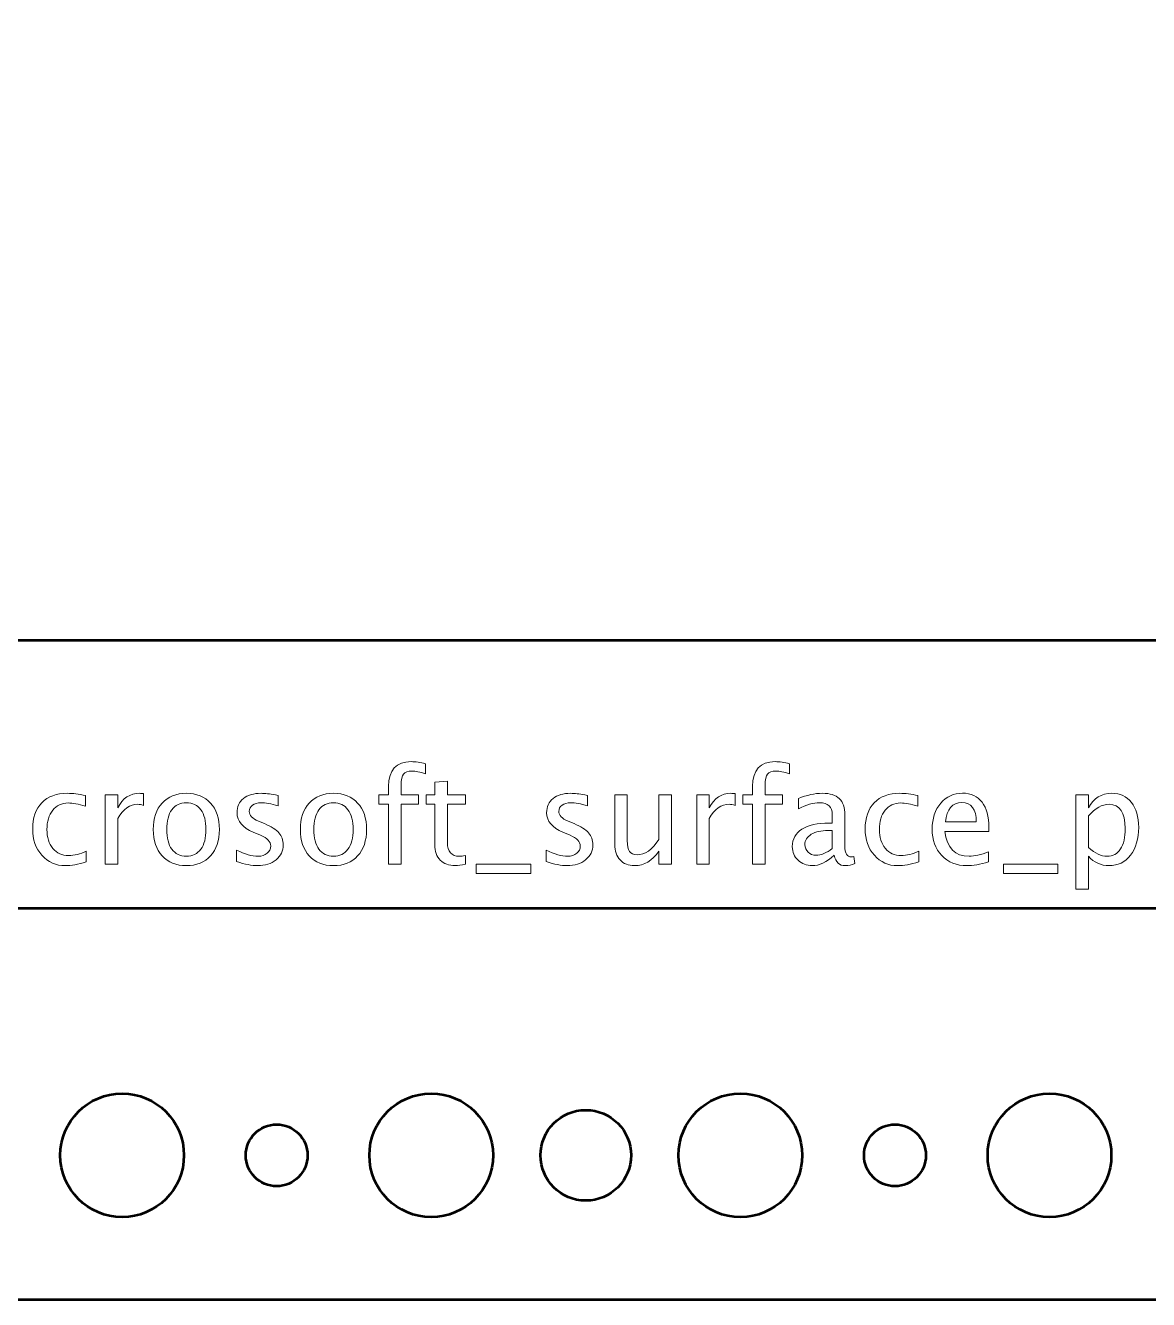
# Model space of a CAD drawing. Header units: centimetres. Extents: x -69 to 69, y -115 to 104.
# Drawn here: x 1.78 to 7.23, y -86.95 to -80.77 of the extents above; entities that cross this region are included whole.
import ezdxf

# ---------------------------------------------------------------- set-up
doc = ezdxf.new("R2010")
doc.units = ezdxf.units.CM
doc.header["$MEASUREMENT"] = 0
doc.layers.add('Layer 1', color=7, linetype='Continuous')

msp = doc.modelspace()

# ---------------------------------------------------------------- linework, layer by layer
at = {"layer": 'Layer 1', "color": 30, "lineweight": 53}
msp.add_lwpolyline([(-14.6, -85.05), (14.6, -85.05), (14.6, -64.95), (-14.6, -64.95), (-14.6, -85.05)], close=True, dxfattribs=at)
at = {"layer": 'Layer 1', "lineweight": 53}
for centre, major_axis in [((2.25001, -86.25001), (0, 0.30001)), ((3.75001, -86.25001), (0, 0.30001)), ((5.25001, -86.25001), (0, 0.30001)), ((6.75001, -86.25001), (0, 0.30001)), ((4.5, -86.25), (0, 0.22)), ((3, -86.25), (0, 0.15)), ((6, -86.25), (0, 0.15))]:
    msp.add_ellipse(centre, major_axis=major_axis, ratio=1, dxfattribs=at)
for points, knots in [([(-16.45, -86.45), (-16.45, -86.45), (-16.45, -63.55), (-16.45, -63.55), (-16.45, -63.55), (-16.45, -63.27386), (-16.22614, -63.05), (-15.95, -63.05), (-15.95, -63.05), (-15.95, -63.05), (15.95, -63.05), (15.95, -63.05), (15.95, -63.05), (16.22614, -63.05), (16.45, -63.27386), (16.45, -63.55), (16.45, -63.55), (16.45, -63.55), (16.45, -76.55), (16.45, -76.55), (16.45, -76.55), (16.45, -76.55), (15.05, -76.55), (15.05, -76.55), (15.05, -76.55), (14.77386, -76.55), (14.55, -76.77386), (14.55, -77.05), (14.55, -77.05), (14.55, -77.05), (14.55, -80.45), (14.55, -80.45), (14.55, -80.45), (14.55, -80.72614), (14.77386, -80.95), (15.05, -80.95), (15.05, -80.95), (15.05, -80.95), (16.45, -80.95), (16.45, -80.95), (16.45, -80.95), (16.45, -80.95), (16.45, -86.45), (16.45, -86.45), (16.45, -86.45), (16.45, -86.72614), (16.22614, -86.95), (15.95, -86.95), (15.95, -86.95), (15.95, -86.95), (-15.95, -86.95), (-15.95, -86.95), (-15.95, -86.95), (-16.22614, -86.95), (-16.45, -86.72614), (-16.45, -86.45)], [0, 0, 0, 0, 0.0666667, 0.0666667, 0.0666667, 0.0666667, 0.1333333, 0.1333333, 0.1333333, 0.1333333, 0.2, 0.2, 0.2, 0.2, 0.2666667, 0.2666667, 0.2666667, 0.2666667, 0.3333333, 0.3333333, 0.3333333, 0.3333333, 0.4, 0.4, 0.4, 0.4, 0.4666667, 0.4666667, 0.4666667, 0.4666667, 0.5333333, 0.5333333, 0.5333333, 0.5333333, 0.6, 0.6, 0.6, 0.6, 0.6666667, 0.6666667, 0.6666667, 0.6666667, 0.7333333, 0.7333333, 0.7333333, 0.7333333, 0.8, 0.8, 0.8, 0.8, 0.8666667, 0.8666667, 0.8666667, 0.8666667, 1, 1, 1, 1]), ([(-4.45, -66.25), (-4.45, -66.25), (-4.45, -65.05), (-4.45, -65.05), (-4.45, -65.05), (-4.45, -64.77386), (-4.22614, -64.55), (-3.95, -64.55), (-3.95, -64.55), (-3.95, -64.55), (2.45, -64.55), (2.45, -64.55), (2.45, -64.55), (2.72614, -64.55), (2.95, -64.77386), (2.95, -65.05), (2.95, -65.05), (2.95, -65.05), (2.95, -66.25), (2.95, -66.25), (2.95, -66.25), (2.95, -66.25), (13, -66.25), (13, -66.25), (13, -66.25), (13, -66.25), (13, -83.75), (13, -83.75), (13, -83.75), (13, -83.75), (-13, -83.75), (-13, -83.75), (-13, -83.75), (-13, -83.75), (-13, -66.25), (-13, -66.25), (-13, -66.25), (-13, -66.25), (-4.45, -66.25), (-4.45, -66.25)], [0, 0, 0, 0, 0.0909091, 0.0909091, 0.0909091, 0.0909091, 0.1818182, 0.1818182, 0.1818182, 0.1818182, 0.2727273, 0.2727273, 0.2727273, 0.2727273, 0.3636364, 0.3636364, 0.3636364, 0.3636364, 0.4545455, 0.4545455, 0.4545455, 0.4545455, 0.5454545, 0.5454545, 0.5454545, 0.5454545, 0.6363636, 0.6363636, 0.6363636, 0.6363636, 0.7272727, 0.7272727, 0.7272727, 0.7272727, 0.8181818, 0.8181818, 0.8181818, 0.8181818, 1, 1, 1, 1])]:
    msp.add_open_spline(points, degree=3, knots=knots, dxfattribs=at)
at = {"layer": 'Layer 1', "color": 5, "lineweight": 9}
for points, knots in [([(3.5432, -84.83622), (3.5432, -84.83622), (3.5432, -84.54539), (3.5432, -84.54539), (3.5432, -84.54539), (3.5432, -84.54539), (3.49547, -84.54539), (3.49547, -84.54539), (3.49547, -84.54539), (3.49547, -84.54539), (3.49547, -84.49967), (3.49547, -84.49967), (3.49547, -84.49967), (3.49547, -84.49967), (3.5432, -84.49967), (3.5432, -84.49967), (3.5432, -84.49967), (3.5432, -84.49967), (3.5432, -84.45935), (3.5432, -84.45935), (3.5432, -84.45935), (3.5432, -84.37913), (3.57982, -84.33901), (3.65306, -84.33901), (3.65306, -84.33901), (3.67359, -84.33901), (3.69687, -84.3424), (3.72291, -84.34917), (3.72291, -84.34917), (3.72291, -84.34917), (3.72291, -84.39807), (3.72291, -84.39807), (3.72291, -84.39807), (3.69528, -84.38918), (3.67316, -84.38473), (3.65655, -84.38473), (3.65655, -84.38473), (3.63633, -84.38473), (3.62258, -84.3895), (3.61527, -84.39913), (3.61527, -84.39913), (3.60786, -84.40876), (3.60416, -84.42664), (3.60416, -84.45279), (3.60416, -84.45279), (3.60416, -84.45279), (3.60416, -84.49967), (3.60416, -84.49967), (3.60416, -84.49967), (3.60416, -84.49967), (3.68872, -84.49967), (3.68872, -84.49967), (3.68872, -84.49967), (3.68872, -84.49967), (3.68872, -84.54539), (3.68872, -84.54539), (3.68872, -84.54539), (3.68872, -84.54539), (3.60416, -84.54539), (3.60416, -84.54539), (3.60416, -84.54539), (3.60416, -84.54539), (3.60416, -84.83622), (3.60416, -84.83622), (3.60416, -84.83622), (3.60416, -84.83622), (3.5432, -84.83622), (3.5432, -84.83622)], [0, 0, 0, 0, 0.0555556, 0.0555556, 0.0555556, 0.0555556, 0.1111111, 0.1111111, 0.1111111, 0.1111111, 0.1666667, 0.1666667, 0.1666667, 0.1666667, 0.2222222, 0.2222222, 0.2222222, 0.2222222, 0.2777778, 0.2777778, 0.2777778, 0.2777778, 0.3333333, 0.3333333, 0.3333333, 0.3333333, 0.3888889, 0.3888889, 0.3888889, 0.3888889, 0.4444444, 0.4444444, 0.4444444, 0.4444444, 0.5, 0.5, 0.5, 0.5, 0.5555556, 0.5555556, 0.5555556, 0.5555556, 0.6111111, 0.6111111, 0.6111111, 0.6111111, 0.6666667, 0.6666667, 0.6666667, 0.6666667, 0.7222222, 0.7222222, 0.7222222, 0.7222222, 0.7777778, 0.7777778, 0.7777778, 0.7777778, 0.8333333, 0.8333333, 0.8333333, 0.8333333, 0.8888889, 0.8888889, 0.8888889, 0.8888889, 1, 1, 1, 1]), ([(5.30934, -84.83622), (5.30934, -84.83622), (5.30934, -84.54539), (5.30934, -84.54539), (5.30934, -84.54539), (5.30934, -84.54539), (5.26161, -84.54539), (5.26161, -84.54539), (5.26161, -84.54539), (5.26161, -84.54539), (5.26161, -84.49967), (5.26161, -84.49967), (5.26161, -84.49967), (5.26161, -84.49967), (5.30934, -84.49967), (5.30934, -84.49967), (5.30934, -84.49967), (5.30934, -84.49967), (5.30934, -84.45935), (5.30934, -84.45935), (5.30934, -84.45935), (5.30934, -84.37913), (5.34596, -84.33901), (5.4192, -84.33901), (5.4192, -84.33901), (5.43973, -84.33901), (5.46301, -84.3424), (5.48905, -84.34917), (5.48905, -84.34917), (5.48905, -84.34917), (5.48905, -84.39807), (5.48905, -84.39807), (5.48905, -84.39807), (5.46142, -84.38918), (5.4393, -84.38473), (5.42269, -84.38473), (5.42269, -84.38473), (5.40247, -84.38473), (5.38872, -84.3895), (5.38141, -84.39913), (5.38141, -84.39913), (5.374, -84.40876), (5.3703, -84.42664), (5.3703, -84.45279), (5.3703, -84.45279), (5.3703, -84.45279), (5.3703, -84.49967), (5.3703, -84.49967), (5.3703, -84.49967), (5.3703, -84.49967), (5.45486, -84.49967), (5.45486, -84.49967), (5.45486, -84.49967), (5.45486, -84.49967), (5.45486, -84.54539), (5.45486, -84.54539), (5.45486, -84.54539), (5.45486, -84.54539), (5.3703, -84.54539), (5.3703, -84.54539), (5.3703, -84.54539), (5.3703, -84.54539), (5.3703, -84.83622), (5.3703, -84.83622), (5.3703, -84.83622), (5.3703, -84.83622), (5.30934, -84.83622), (5.30934, -84.83622)], [0, 0, 0, 0, 0.0555556, 0.0555556, 0.0555556, 0.0555556, 0.1111111, 0.1111111, 0.1111111, 0.1111111, 0.1666667, 0.1666667, 0.1666667, 0.1666667, 0.2222222, 0.2222222, 0.2222222, 0.2222222, 0.2777778, 0.2777778, 0.2777778, 0.2777778, 0.3333333, 0.3333333, 0.3333333, 0.3333333, 0.3888889, 0.3888889, 0.3888889, 0.3888889, 0.4444444, 0.4444444, 0.4444444, 0.4444444, 0.5, 0.5, 0.5, 0.5, 0.5555556, 0.5555556, 0.5555556, 0.5555556, 0.6111111, 0.6111111, 0.6111111, 0.6111111, 0.6666667, 0.6666667, 0.6666667, 0.6666667, 0.7222222, 0.7222222, 0.7222222, 0.7222222, 0.7777778, 0.7777778, 0.7777778, 0.7777778, 0.8333333, 0.8333333, 0.8333333, 0.8333333, 0.8888889, 0.8888889, 0.8888889, 0.8888889, 1, 1, 1, 1]), ([(3.91574, -84.83611), (3.8969, -84.8413), (3.88049, -84.84384), (3.86663, -84.84384), (3.86663, -84.84384), (3.83551, -84.84384), (3.81128, -84.83495), (3.79392, -84.81717), (3.79392, -84.81717), (3.77646, -84.79939), (3.76778, -84.77473), (3.76778, -84.74309), (3.76778, -84.74309), (3.76778, -84.74309), (3.76778, -84.54539), (3.76778, -84.54539), (3.76778, -84.54539), (3.76778, -84.54539), (3.72566, -84.54539), (3.72566, -84.54539), (3.72566, -84.54539), (3.72566, -84.54539), (3.72566, -84.49967), (3.72566, -84.49967), (3.72566, -84.49967), (3.72566, -84.49967), (3.76778, -84.49967), (3.76778, -84.49967), (3.76778, -84.49967), (3.76778, -84.49967), (3.76778, -84.43882), (3.76778, -84.43882), (3.76778, -84.43882), (3.76778, -84.43882), (3.82874, -84.43299), (3.82874, -84.43299), (3.82874, -84.43299), (3.82874, -84.43299), (3.82874, -84.49967), (3.82874, -84.49967), (3.82874, -84.49967), (3.82874, -84.49967), (3.91701, -84.49967), (3.91701, -84.49967), (3.91701, -84.49967), (3.91701, -84.49967), (3.91701, -84.54539), (3.91701, -84.54539), (3.91701, -84.54539), (3.91701, -84.54539), (3.82874, -84.54539), (3.82874, -84.54539), (3.82874, -84.54539), (3.82874, -84.54539), (3.82874, -84.73208), (3.82874, -84.73208), (3.82874, -84.73208), (3.82874, -84.77611), (3.8479, -84.79812), (3.8861, -84.79812), (3.8861, -84.79812), (3.89425, -84.79812), (3.90409, -84.79674), (3.91574, -84.7941), (3.91574, -84.7941), (3.91574, -84.7941), (3.91574, -84.83611), (3.91574, -84.83611)], [0, 0, 0, 0, 0.0555556, 0.0555556, 0.0555556, 0.0555556, 0.1111111, 0.1111111, 0.1111111, 0.1111111, 0.1666667, 0.1666667, 0.1666667, 0.1666667, 0.2222222, 0.2222222, 0.2222222, 0.2222222, 0.2777778, 0.2777778, 0.2777778, 0.2777778, 0.3333333, 0.3333333, 0.3333333, 0.3333333, 0.3888889, 0.3888889, 0.3888889, 0.3888889, 0.4444444, 0.4444444, 0.4444444, 0.4444444, 0.5, 0.5, 0.5, 0.5, 0.5555556, 0.5555556, 0.5555556, 0.5555556, 0.6111111, 0.6111111, 0.6111111, 0.6111111, 0.6666667, 0.6666667, 0.6666667, 0.6666667, 0.7222222, 0.7222222, 0.7222222, 0.7222222, 0.7777778, 0.7777778, 0.7777778, 0.7777778, 0.8333333, 0.8333333, 0.8333333, 0.8333333, 0.8888889, 0.8888889, 0.8888889, 0.8888889, 1, 1, 1, 1]), ([(2.07646, -84.82606), (2.03698, -84.83791), (2.00291, -84.84384), (1.97423, -84.84384), (1.97423, -84.84384), (1.92872, -84.84384), (1.89104, -84.82701), (1.86109, -84.79346), (1.86109, -84.79346), (1.83114, -84.75981), (1.81611, -84.71737), (1.81611, -84.66625), (1.81611, -84.66625), (1.81611, -84.61164), (1.83093, -84.56899), (1.86056, -84.53851), (1.86056, -84.53851), (1.89019, -84.50792), (1.93157, -84.49268), (1.9847, -84.49268), (1.9847, -84.49268), (2.01084, -84.49268), (2.04027, -84.49628), (2.07265, -84.50348), (2.07265, -84.50348), (2.07265, -84.50348), (2.07265, -84.55491), (2.07265, -84.55491), (2.07265, -84.55491), (2.03825, -84.54475), (2.01021, -84.53967), (1.98862, -84.53967), (1.98862, -84.53967), (1.95729, -84.53967), (1.93221, -84.55142), (1.91348, -84.57481), (1.91348, -84.57481), (1.89474, -84.5982), (1.88533, -84.62942), (1.88533, -84.66837), (1.88533, -84.66837), (1.88533, -84.70615), (1.89506, -84.73663), (1.91443, -84.76002), (1.91443, -84.76002), (1.9338, -84.7833), (1.95909, -84.79494), (1.99052, -84.79494), (1.99052, -84.79494), (2.01836, -84.79494), (2.04693, -84.78775), (2.07646, -84.77335), (2.07646, -84.77335), (2.07646, -84.77335), (2.07646, -84.82606), (2.07646, -84.82606)], [0, 0, 0, 0, 0.0666667, 0.0666667, 0.0666667, 0.0666667, 0.1333333, 0.1333333, 0.1333333, 0.1333333, 0.2, 0.2, 0.2, 0.2, 0.2666667, 0.2666667, 0.2666667, 0.2666667, 0.3333333, 0.3333333, 0.3333333, 0.3333333, 0.4, 0.4, 0.4, 0.4, 0.4666667, 0.4666667, 0.4666667, 0.4666667, 0.5333333, 0.5333333, 0.5333333, 0.5333333, 0.6, 0.6, 0.6, 0.6, 0.6666667, 0.6666667, 0.6666667, 0.6666667, 0.7333333, 0.7333333, 0.7333333, 0.7333333, 0.8, 0.8, 0.8, 0.8, 0.8666667, 0.8666667, 0.8666667, 0.8666667, 1, 1, 1, 1]), ([(2.16801, -84.83622), (2.16801, -84.83622), (2.16801, -84.49967), (2.16801, -84.49967), (2.16801, -84.49967), (2.16801, -84.49967), (2.22897, -84.49967), (2.22897, -84.49967), (2.22897, -84.49967), (2.22897, -84.49967), (2.22897, -84.56328), (2.22897, -84.56328), (2.22897, -84.56328), (2.25321, -84.51618), (2.28834, -84.49268), (2.33449, -84.49268), (2.33449, -84.49268), (2.34073, -84.49268), (2.34729, -84.49321), (2.35407, -84.49427), (2.35407, -84.49427), (2.35407, -84.49427), (2.35407, -84.55132), (2.35407, -84.55132), (2.35407, -84.55132), (2.34348, -84.54782), (2.33417, -84.54602), (2.32613, -84.54602), (2.32613, -84.54602), (2.28739, -84.54602), (2.25501, -84.56888), (2.22897, -84.61471), (2.22897, -84.61471), (2.22897, -84.61471), (2.22897, -84.83622), (2.22897, -84.83622), (2.22897, -84.83622), (2.22897, -84.83622), (2.16801, -84.83622), (2.16801, -84.83622)], [0, 0, 0, 0, 0.0909091, 0.0909091, 0.0909091, 0.0909091, 0.1818182, 0.1818182, 0.1818182, 0.1818182, 0.2727273, 0.2727273, 0.2727273, 0.2727273, 0.3636364, 0.3636364, 0.3636364, 0.3636364, 0.4545455, 0.4545455, 0.4545455, 0.4545455, 0.5454545, 0.5454545, 0.5454545, 0.5454545, 0.6363636, 0.6363636, 0.6363636, 0.6363636, 0.7272727, 0.7272727, 0.7272727, 0.7272727, 0.8181818, 0.8181818, 0.8181818, 0.8181818, 1, 1, 1, 1]), ([(2.56182, -84.84384), (2.51239, -84.84384), (2.47323, -84.82807), (2.44445, -84.79653), (2.44445, -84.79653), (2.41555, -84.76499), (2.40116, -84.72213), (2.40116, -84.66805), (2.40116, -84.66805), (2.40116, -84.61408), (2.41555, -84.57132), (2.44445, -84.53989), (2.44445, -84.53989), (2.47323, -84.50845), (2.51239, -84.49268), (2.56182, -84.49268), (2.56182, -84.49268), (2.61124, -84.49268), (2.6504, -84.50845), (2.67918, -84.53989), (2.67918, -84.53989), (2.70808, -84.57132), (2.72247, -84.61408), (2.72247, -84.66805), (2.72247, -84.66805), (2.72247, -84.72213), (2.70808, -84.76499), (2.67918, -84.79653), (2.67918, -84.79653), (2.6504, -84.82807), (2.61124, -84.84384), (2.56182, -84.84384)], [0, 0, 0, 0, 0.1111111, 0.1111111, 0.1111111, 0.1111111, 0.2222222, 0.2222222, 0.2222222, 0.2222222, 0.3333333, 0.3333333, 0.3333333, 0.3333333, 0.4444444, 0.4444444, 0.4444444, 0.4444444, 0.5555556, 0.5555556, 0.5555556, 0.5555556, 0.6666667, 0.6666667, 0.6666667, 0.6666667, 0.7777778, 0.7777778, 0.7777778, 0.7777778, 1, 1, 1, 1]), ([(2.56171, -84.79812), (2.59187, -84.79812), (2.61537, -84.7868), (2.63209, -84.76404), (2.63209, -84.76404), (2.6487, -84.74139), (2.65707, -84.70933), (2.65707, -84.66805), (2.65707, -84.66805), (2.65707, -84.62688), (2.6487, -84.59492), (2.63209, -84.57227), (2.63209, -84.57227), (2.61537, -84.54973), (2.59187, -84.5384), (2.56171, -84.5384), (2.56171, -84.5384), (2.53144, -84.5384), (2.50795, -84.54973), (2.49144, -84.57227), (2.49144, -84.57227), (2.47482, -84.59492), (2.46657, -84.62688), (2.46657, -84.66805), (2.46657, -84.66805), (2.46657, -84.70933), (2.47482, -84.74139), (2.49144, -84.76404), (2.49144, -84.76404), (2.50795, -84.7868), (2.53144, -84.79812), (2.56171, -84.79812)], [0, 0, 0, 0, 0.1111111, 0.1111111, 0.1111111, 0.1111111, 0.2222222, 0.2222222, 0.2222222, 0.2222222, 0.3333333, 0.3333333, 0.3333333, 0.3333333, 0.4444444, 0.4444444, 0.4444444, 0.4444444, 0.5555556, 0.5555556, 0.5555556, 0.5555556, 0.6666667, 0.6666667, 0.6666667, 0.6666667, 0.7777778, 0.7777778, 0.7777778, 0.7777778, 1, 1, 1, 1]), ([(2.80587, -84.82415), (2.80587, -84.82415), (2.80587, -84.76827), (2.80587, -84.76827), (2.80587, -84.76827), (2.84576, -84.78817), (2.88037, -84.79812), (2.9099, -84.79812), (2.9099, -84.79812), (2.92747, -84.79812), (2.94207, -84.79336), (2.95361, -84.78383), (2.95361, -84.78383), (2.96514, -84.77441), (2.97097, -84.76256), (2.97097, -84.74827), (2.97097, -84.74827), (2.97097, -84.72742), (2.95477, -84.71017), (2.92239, -84.69652), (2.92239, -84.69652), (2.92239, -84.69652), (2.88672, -84.68139), (2.88672, -84.68139), (2.88672, -84.68139), (2.83412, -84.65958), (2.80777, -84.62805), (2.80777, -84.58709), (2.80777, -84.58709), (2.80777, -84.55777), (2.81814, -84.5347), (2.83889, -84.51787), (2.83889, -84.51787), (2.85963, -84.50105), (2.8881, -84.49268), (2.92419, -84.49268), (2.92419, -84.49268), (2.94292, -84.49268), (2.9662, -84.49522), (2.99383, -84.50041), (2.99383, -84.50041), (2.99383, -84.50041), (3.00653, -84.50284), (3.00653, -84.50284), (3.00653, -84.50284), (3.00653, -84.50284), (3.00653, -84.55364), (3.00653, -84.55364), (3.00653, -84.55364), (2.97255, -84.54348), (2.94546, -84.5384), (2.92525, -84.5384), (2.92525, -84.5384), (2.90747, -84.5384), (2.89339, -84.54232), (2.8827, -84.55005), (2.8827, -84.55005), (2.87212, -84.55777), (2.86683, -84.56814), (2.86683, -84.58116), (2.86683, -84.58116), (2.86683, -84.59947), (2.88164, -84.61503), (2.91138, -84.62762), (2.91138, -84.62762), (2.91138, -84.62762), (2.9407, -84.64), (2.9407, -84.64), (2.9407, -84.64), (2.97393, -84.65397), (2.99742, -84.66879), (3.01118, -84.68435), (3.01118, -84.68435), (3.02505, -84.69991), (3.03193, -84.71938), (3.03193, -84.74266), (3.03193, -84.74266), (3.03193, -84.77219), (3.02028, -84.79643), (2.99689, -84.81537), (2.99689, -84.81537), (2.97361, -84.83431), (2.94377, -84.84384), (2.90747, -84.84384), (2.90747, -84.84384), (2.87953, -84.84384), (2.84576, -84.83728), (2.80587, -84.82415)], [0, 0, 0, 0, 0.0434783, 0.0434783, 0.0434783, 0.0434783, 0.0869565, 0.0869565, 0.0869565, 0.0869565, 0.1304348, 0.1304348, 0.1304348, 0.1304348, 0.173913, 0.173913, 0.173913, 0.173913, 0.2173913, 0.2173913, 0.2173913, 0.2173913, 0.2608696, 0.2608696, 0.2608696, 0.2608696, 0.3043478, 0.3043478, 0.3043478, 0.3043478, 0.3478261, 0.3478261, 0.3478261, 0.3478261, 0.3913043, 0.3913043, 0.3913043, 0.3913043, 0.4347826, 0.4347826, 0.4347826, 0.4347826, 0.4782609, 0.4782609, 0.4782609, 0.4782609, 0.5217391, 0.5217391, 0.5217391, 0.5217391, 0.5652174, 0.5652174, 0.5652174, 0.5652174, 0.6086957, 0.6086957, 0.6086957, 0.6086957, 0.6521739, 0.6521739, 0.6521739, 0.6521739, 0.6956522, 0.6956522, 0.6956522, 0.6956522, 0.7391304, 0.7391304, 0.7391304, 0.7391304, 0.7826087, 0.7826087, 0.7826087, 0.7826087, 0.826087, 0.826087, 0.826087, 0.826087, 0.8695652, 0.8695652, 0.8695652, 0.8695652, 0.9130435, 0.9130435, 0.9130435, 0.9130435, 1, 1, 1, 1]), ([(3.27566, -84.84384), (3.22623, -84.84384), (3.18707, -84.82807), (3.15829, -84.79653), (3.15829, -84.79653), (3.12939, -84.76499), (3.115, -84.72213), (3.115, -84.66805), (3.115, -84.66805), (3.115, -84.61408), (3.12939, -84.57132), (3.15829, -84.53989), (3.15829, -84.53989), (3.18707, -84.50845), (3.22623, -84.49268), (3.27566, -84.49268), (3.27566, -84.49268), (3.32508, -84.49268), (3.36424, -84.50845), (3.39302, -84.53989), (3.39302, -84.53989), (3.42192, -84.57132), (3.43631, -84.61408), (3.43631, -84.66805), (3.43631, -84.66805), (3.43631, -84.72213), (3.42192, -84.76499), (3.39302, -84.79653), (3.39302, -84.79653), (3.36424, -84.82807), (3.32508, -84.84384), (3.27566, -84.84384)], [0, 0, 0, 0, 0.1111111, 0.1111111, 0.1111111, 0.1111111, 0.2222222, 0.2222222, 0.2222222, 0.2222222, 0.3333333, 0.3333333, 0.3333333, 0.3333333, 0.4444444, 0.4444444, 0.4444444, 0.4444444, 0.5555556, 0.5555556, 0.5555556, 0.5555556, 0.6666667, 0.6666667, 0.6666667, 0.6666667, 0.7777778, 0.7777778, 0.7777778, 0.7777778, 1, 1, 1, 1]), ([(3.27555, -84.79812), (3.30571, -84.79812), (3.32921, -84.7868), (3.34593, -84.76404), (3.34593, -84.76404), (3.36254, -84.74139), (3.37091, -84.70933), (3.37091, -84.66805), (3.37091, -84.66805), (3.37091, -84.62688), (3.36254, -84.59492), (3.34593, -84.57227), (3.34593, -84.57227), (3.32921, -84.54973), (3.30571, -84.5384), (3.27555, -84.5384), (3.27555, -84.5384), (3.24528, -84.5384), (3.22179, -84.54973), (3.20528, -84.57227), (3.20528, -84.57227), (3.18866, -84.59492), (3.18041, -84.62688), (3.18041, -84.66805), (3.18041, -84.66805), (3.18041, -84.70933), (3.18866, -84.74139), (3.20528, -84.76404), (3.20528, -84.76404), (3.22179, -84.7868), (3.24528, -84.79812), (3.27555, -84.79812)], [0, 0, 0, 0, 0.1111111, 0.1111111, 0.1111111, 0.1111111, 0.2222222, 0.2222222, 0.2222222, 0.2222222, 0.3333333, 0.3333333, 0.3333333, 0.3333333, 0.4444444, 0.4444444, 0.4444444, 0.4444444, 0.5555556, 0.5555556, 0.5555556, 0.5555556, 0.6666667, 0.6666667, 0.6666667, 0.6666667, 0.7777778, 0.7777778, 0.7777778, 0.7777778, 1, 1, 1, 1]), ([(4.30817, -84.82415), (4.30817, -84.82415), (4.30817, -84.76827), (4.30817, -84.76827), (4.30817, -84.76827), (4.34806, -84.78817), (4.38267, -84.79812), (4.4122, -84.79812), (4.4122, -84.79812), (4.42977, -84.79812), (4.44437, -84.79336), (4.45591, -84.78383), (4.45591, -84.78383), (4.46744, -84.77441), (4.47327, -84.76256), (4.47327, -84.74827), (4.47327, -84.74827), (4.47327, -84.72742), (4.45707, -84.71017), (4.42469, -84.69652), (4.42469, -84.69652), (4.42469, -84.69652), (4.38902, -84.68139), (4.38902, -84.68139), (4.38902, -84.68139), (4.33642, -84.65958), (4.31007, -84.62805), (4.31007, -84.58709), (4.31007, -84.58709), (4.31007, -84.55777), (4.32044, -84.5347), (4.34119, -84.51787), (4.34119, -84.51787), (4.36193, -84.50105), (4.3904, -84.49268), (4.42649, -84.49268), (4.42649, -84.49268), (4.44522, -84.49268), (4.4685, -84.49522), (4.49613, -84.50041), (4.49613, -84.50041), (4.49613, -84.50041), (4.50883, -84.50284), (4.50883, -84.50284), (4.50883, -84.50284), (4.50883, -84.50284), (4.50883, -84.55364), (4.50883, -84.55364), (4.50883, -84.55364), (4.47485, -84.54348), (4.44776, -84.5384), (4.42755, -84.5384), (4.42755, -84.5384), (4.40977, -84.5384), (4.39569, -84.54232), (4.385, -84.55005), (4.385, -84.55005), (4.37442, -84.55777), (4.36913, -84.56814), (4.36913, -84.58116), (4.36913, -84.58116), (4.36913, -84.59947), (4.38394, -84.61503), (4.41368, -84.62762), (4.41368, -84.62762), (4.41368, -84.62762), (4.443, -84.64), (4.443, -84.64), (4.443, -84.64), (4.47623, -84.65397), (4.49972, -84.66879), (4.51348, -84.68435), (4.51348, -84.68435), (4.52735, -84.69991), (4.53423, -84.71938), (4.53423, -84.74266), (4.53423, -84.74266), (4.53423, -84.77219), (4.52258, -84.79643), (4.49919, -84.81537), (4.49919, -84.81537), (4.47591, -84.83431), (4.44607, -84.84384), (4.40977, -84.84384), (4.40977, -84.84384), (4.38183, -84.84384), (4.34806, -84.83728), (4.30817, -84.82415)], [0, 0, 0, 0, 0.0434783, 0.0434783, 0.0434783, 0.0434783, 0.0869565, 0.0869565, 0.0869565, 0.0869565, 0.1304348, 0.1304348, 0.1304348, 0.1304348, 0.173913, 0.173913, 0.173913, 0.173913, 0.2173913, 0.2173913, 0.2173913, 0.2173913, 0.2608696, 0.2608696, 0.2608696, 0.2608696, 0.3043478, 0.3043478, 0.3043478, 0.3043478, 0.3478261, 0.3478261, 0.3478261, 0.3478261, 0.3913043, 0.3913043, 0.3913043, 0.3913043, 0.4347826, 0.4347826, 0.4347826, 0.4347826, 0.4782609, 0.4782609, 0.4782609, 0.4782609, 0.5217391, 0.5217391, 0.5217391, 0.5217391, 0.5652174, 0.5652174, 0.5652174, 0.5652174, 0.6086957, 0.6086957, 0.6086957, 0.6086957, 0.6521739, 0.6521739, 0.6521739, 0.6521739, 0.6956522, 0.6956522, 0.6956522, 0.6956522, 0.7391304, 0.7391304, 0.7391304, 0.7391304, 0.7826087, 0.7826087, 0.7826087, 0.7826087, 0.826087, 0.826087, 0.826087, 0.826087, 0.8695652, 0.8695652, 0.8695652, 0.8695652, 0.9130435, 0.9130435, 0.9130435, 0.9130435, 1, 1, 1, 1]), ([(4.85479, -84.83622), (4.85479, -84.83622), (4.85479, -84.77293), (4.85479, -84.77293), (4.85479, -84.77293), (4.8223, -84.82024), (4.78282, -84.84384), (4.73647, -84.84384), (4.73647, -84.84384), (4.70705, -84.84384), (4.68366, -84.83463), (4.6663, -84.81611), (4.6663, -84.81611), (4.64884, -84.79759), (4.64016, -84.77272), (4.64016, -84.74129), (4.64016, -84.74129), (4.64016, -84.74129), (4.64016, -84.49967), (4.64016, -84.49967), (4.64016, -84.49967), (4.64016, -84.49967), (4.70112, -84.49967), (4.70112, -84.49967), (4.70112, -84.49967), (4.70112, -84.49967), (4.70112, -84.72139), (4.70112, -84.72139), (4.70112, -84.72139), (4.70112, -84.74668), (4.70482, -84.76457), (4.71213, -84.77515), (4.71213, -84.77515), (4.71954, -84.78584), (4.73181, -84.79113), (4.74906, -84.79113), (4.74906, -84.79113), (4.78632, -84.79113), (4.82166, -84.76669), (4.85479, -84.71769), (4.85479, -84.71769), (4.85479, -84.71769), (4.85479, -84.49967), (4.85479, -84.49967), (4.85479, -84.49967), (4.85479, -84.49967), (4.91575, -84.49967), (4.91575, -84.49967), (4.91575, -84.49967), (4.91575, -84.49967), (4.91575, -84.83622), (4.91575, -84.83622), (4.91575, -84.83622), (4.91575, -84.83622), (4.85479, -84.83622), (4.85479, -84.83622)], [0, 0, 0, 0, 0.0666667, 0.0666667, 0.0666667, 0.0666667, 0.1333333, 0.1333333, 0.1333333, 0.1333333, 0.2, 0.2, 0.2, 0.2, 0.2666667, 0.2666667, 0.2666667, 0.2666667, 0.3333333, 0.3333333, 0.3333333, 0.3333333, 0.4, 0.4, 0.4, 0.4, 0.4666667, 0.4666667, 0.4666667, 0.4666667, 0.5333333, 0.5333333, 0.5333333, 0.5333333, 0.6, 0.6, 0.6, 0.6, 0.6666667, 0.6666667, 0.6666667, 0.6666667, 0.7333333, 0.7333333, 0.7333333, 0.7333333, 0.8, 0.8, 0.8, 0.8, 0.8666667, 0.8666667, 0.8666667, 0.8666667, 1, 1, 1, 1]), ([(5.03809, -84.83622), (5.03809, -84.83622), (5.03809, -84.49967), (5.03809, -84.49967), (5.03809, -84.49967), (5.03809, -84.49967), (5.09905, -84.49967), (5.09905, -84.49967), (5.09905, -84.49967), (5.09905, -84.49967), (5.09905, -84.56328), (5.09905, -84.56328), (5.09905, -84.56328), (5.12329, -84.51618), (5.15842, -84.49268), (5.20457, -84.49268), (5.20457, -84.49268), (5.21081, -84.49268), (5.21737, -84.49321), (5.22415, -84.49427), (5.22415, -84.49427), (5.22415, -84.49427), (5.22415, -84.55132), (5.22415, -84.55132), (5.22415, -84.55132), (5.21356, -84.54782), (5.20425, -84.54602), (5.19621, -84.54602), (5.19621, -84.54602), (5.15747, -84.54602), (5.12509, -84.56888), (5.09905, -84.61471), (5.09905, -84.61471), (5.09905, -84.61471), (5.09905, -84.83622), (5.09905, -84.83622), (5.09905, -84.83622), (5.09905, -84.83622), (5.03809, -84.83622), (5.03809, -84.83622)], [0, 0, 0, 0, 0.0909091, 0.0909091, 0.0909091, 0.0909091, 0.1818182, 0.1818182, 0.1818182, 0.1818182, 0.2727273, 0.2727273, 0.2727273, 0.2727273, 0.3636364, 0.3636364, 0.3636364, 0.3636364, 0.4545455, 0.4545455, 0.4545455, 0.4545455, 0.5454545, 0.5454545, 0.5454545, 0.5454545, 0.6363636, 0.6363636, 0.6363636, 0.6363636, 0.7272727, 0.7272727, 0.7272727, 0.7272727, 0.8181818, 0.8181818, 0.8181818, 0.8181818, 1, 1, 1, 1]), ([(5.70484, -84.79336), (5.66822, -84.82701), (5.63298, -84.84384), (5.59911, -84.84384), (5.59911, -84.84384), (5.57128, -84.84384), (5.5481, -84.83516), (5.52979, -84.8177), (5.52979, -84.8177), (5.51138, -84.80024), (5.50217, -84.77822), (5.50217, -84.75166), (5.50217, -84.75166), (5.50217, -84.71493), (5.51762, -84.68668), (5.54853, -84.66699), (5.54853, -84.66699), (5.57943, -84.64731), (5.62377, -84.63746), (5.68156, -84.63746), (5.68156, -84.63746), (5.68156, -84.63746), (5.69585, -84.63746), (5.69585, -84.63746), (5.69585, -84.63746), (5.69585, -84.63746), (5.69585, -84.59693), (5.69585, -84.59693), (5.69585, -84.59693), (5.69585, -84.55788), (5.67553, -84.5384), (5.63478, -84.5384), (5.63478, -84.5384), (5.60324, -84.5384), (5.56874, -84.54835), (5.53138, -84.56825), (5.53138, -84.56825), (5.53138, -84.56825), (5.53138, -84.51808), (5.53138, -84.51808), (5.53138, -84.51808), (5.57244, -84.50115), (5.61118, -84.49268), (5.64748, -84.49268), (5.64748, -84.49268), (5.68484, -84.49268), (5.71246, -84.50115), (5.73014, -84.51819), (5.73014, -84.51819), (5.74792, -84.53523), (5.75681, -84.56148), (5.75681, -84.59693), (5.75681, -84.59693), (5.75681, -84.59693), (5.75681, -84.74901), (5.75681, -84.74901), (5.75681, -84.74901), (5.75681, -84.78383), (5.76749, -84.80129), (5.78898, -84.80129), (5.78898, -84.80129), (5.79162, -84.80129), (5.79554, -84.80087), (5.80073, -84.80002), (5.80073, -84.80002), (5.80073, -84.80002), (5.80507, -84.83389), (5.80507, -84.83389), (5.80507, -84.83389), (5.7912, -84.84056), (5.77596, -84.84384), (5.75924, -84.84384), (5.75924, -84.84384), (5.73077, -84.84384), (5.71267, -84.82701), (5.70484, -84.79336)], [0, 0, 0, 0, 0.05, 0.05, 0.05, 0.05, 0.1, 0.1, 0.1, 0.1, 0.15, 0.15, 0.15, 0.15, 0.2, 0.2, 0.2, 0.2, 0.25, 0.25, 0.25, 0.25, 0.3, 0.3, 0.3, 0.3, 0.35, 0.35, 0.35, 0.35, 0.4, 0.4, 0.4, 0.4, 0.45, 0.45, 0.45, 0.45, 0.5, 0.5, 0.5, 0.5, 0.55, 0.55, 0.55, 0.55, 0.6, 0.6, 0.6, 0.6, 0.65, 0.65, 0.65, 0.65, 0.7, 0.7, 0.7, 0.7, 0.75, 0.75, 0.75, 0.75, 0.8, 0.8, 0.8, 0.8, 0.85, 0.85, 0.85, 0.85, 0.9, 0.9, 0.9, 0.9, 1, 1, 1, 1]), ([(6.11569, -84.82606), (6.07621, -84.83791), (6.04214, -84.84384), (6.01346, -84.84384), (6.01346, -84.84384), (5.96795, -84.84384), (5.93027, -84.82701), (5.90032, -84.79346), (5.90032, -84.79346), (5.87037, -84.75981), (5.85534, -84.71737), (5.85534, -84.66625), (5.85534, -84.66625), (5.85534, -84.61164), (5.87016, -84.56899), (5.89979, -84.53851), (5.89979, -84.53851), (5.92942, -84.50792), (5.9708, -84.49268), (6.02393, -84.49268), (6.02393, -84.49268), (6.05007, -84.49268), (6.0795, -84.49628), (6.11188, -84.50348), (6.11188, -84.50348), (6.11188, -84.50348), (6.11188, -84.55491), (6.11188, -84.55491), (6.11188, -84.55491), (6.07748, -84.54475), (6.04944, -84.53967), (6.02785, -84.53967), (6.02785, -84.53967), (5.99652, -84.53967), (5.97144, -84.55142), (5.95271, -84.57481), (5.95271, -84.57481), (5.93397, -84.5982), (5.92456, -84.62942), (5.92456, -84.66837), (5.92456, -84.66837), (5.92456, -84.70615), (5.93429, -84.73663), (5.95366, -84.76002), (5.95366, -84.76002), (5.97303, -84.7833), (5.99832, -84.79494), (6.02975, -84.79494), (6.02975, -84.79494), (6.05759, -84.79494), (6.08616, -84.78775), (6.11569, -84.77335), (6.11569, -84.77335), (6.11569, -84.77335), (6.11569, -84.82606), (6.11569, -84.82606)], [0, 0, 0, 0, 0.0666667, 0.0666667, 0.0666667, 0.0666667, 0.1333333, 0.1333333, 0.1333333, 0.1333333, 0.2, 0.2, 0.2, 0.2, 0.2666667, 0.2666667, 0.2666667, 0.2666667, 0.3333333, 0.3333333, 0.3333333, 0.3333333, 0.4, 0.4, 0.4, 0.4, 0.4666667, 0.4666667, 0.4666667, 0.4666667, 0.5333333, 0.5333333, 0.5333333, 0.5333333, 0.6, 0.6, 0.6, 0.6, 0.6666667, 0.6666667, 0.6666667, 0.6666667, 0.7333333, 0.7333333, 0.7333333, 0.7333333, 0.8, 0.8, 0.8, 0.8, 0.8666667, 0.8666667, 0.8666667, 0.8666667, 1, 1, 1, 1]), ([(6.45426, -84.82542), (6.4133, -84.8377), (6.37827, -84.84384), (6.34906, -84.84384), (6.34906, -84.84384), (6.29921, -84.84384), (6.25868, -84.82733), (6.22745, -84.79442), (6.22745, -84.79442), (6.19623, -84.7615), (6.18057, -84.71885), (6.18057, -84.66636), (6.18057, -84.66636), (6.18057, -84.61545), (6.19433, -84.57365), (6.22195, -84.54094), (6.22195, -84.54094), (6.24957, -84.50835), (6.28492, -84.49205), (6.328, -84.49205), (6.328, -84.49205), (6.36874, -84.49205), (6.40028, -84.50655), (6.42251, -84.53555), (6.42251, -84.53555), (6.44473, -84.56455), (6.45584, -84.60561), (6.45584, -84.65884), (6.45584, -84.65884), (6.45584, -84.65884), (6.45553, -84.67747), (6.45553, -84.67747), (6.45553, -84.67747), (6.45553, -84.67747), (6.2428, -84.67747), (6.2428, -84.67747), (6.2428, -84.67747), (6.25169, -84.7579), (6.29095, -84.79812), (6.36049, -84.79812), (6.36049, -84.79812), (6.38599, -84.79812), (6.41721, -84.79092), (6.45426, -84.77653), (6.45426, -84.77653), (6.45426, -84.77653), (6.45426, -84.82542), (6.45426, -84.82542)], [0, 0, 0, 0, 0.0769231, 0.0769231, 0.0769231, 0.0769231, 0.1538462, 0.1538462, 0.1538462, 0.1538462, 0.2307692, 0.2307692, 0.2307692, 0.2307692, 0.3076923, 0.3076923, 0.3076923, 0.3076923, 0.3846154, 0.3846154, 0.3846154, 0.3846154, 0.4615385, 0.4615385, 0.4615385, 0.4615385, 0.5384615, 0.5384615, 0.5384615, 0.5384615, 0.6153846, 0.6153846, 0.6153846, 0.6153846, 0.6923077, 0.6923077, 0.6923077, 0.6923077, 0.7692308, 0.7692308, 0.7692308, 0.7692308, 0.8461538, 0.8461538, 0.8461538, 0.8461538, 1, 1, 1, 1]), ([(6.24598, -84.63175), (6.24598, -84.63175), (6.39457, -84.63175), (6.39457, -84.63175), (6.39457, -84.63175), (6.39457, -84.5691), (6.37118, -84.53777), (6.3245, -84.53777), (6.3245, -84.53777), (6.27751, -84.53777), (6.25137, -84.5691), (6.24598, -84.63175)], [0, 0, 0, 0, 0.25, 0.25, 0.25, 0.25, 0.5, 0.5, 0.5, 0.5, 1, 1, 1, 1]), ([(6.87854, -84.95878), (6.87854, -84.95878), (6.87854, -84.49967), (6.87854, -84.49967), (6.87854, -84.49967), (6.87854, -84.49967), (6.9395, -84.49967), (6.9395, -84.49967), (6.9395, -84.49967), (6.9395, -84.49967), (6.9395, -84.56328), (6.9395, -84.56328), (6.9395, -84.56328), (6.96448, -84.51618), (7.00205, -84.49268), (7.05211, -84.49268), (7.05211, -84.49268), (7.09264, -84.49268), (7.1245, -84.5074), (7.14778, -84.53692), (7.14778, -84.53692), (7.17106, -84.56645), (7.18271, -84.60677), (7.18271, -84.65789), (7.18271, -84.65789), (7.18271, -84.71356), (7.16948, -84.75854), (7.14312, -84.79262), (7.14312, -84.79262), (7.11677, -84.8268), (7.08206, -84.84384), (7.03909, -84.84384), (7.03909, -84.84384), (6.99919, -84.84384), (6.96596, -84.8286), (6.9395, -84.79801), (6.9395, -84.79801), (6.9395, -84.79801), (6.9395, -84.95878), (6.9395, -84.95878), (6.9395, -84.95878), (6.9395, -84.95878), (6.87854, -84.95878), (6.87854, -84.95878)], [0, 0, 0, 0, 0.0833333, 0.0833333, 0.0833333, 0.0833333, 0.1666667, 0.1666667, 0.1666667, 0.1666667, 0.25, 0.25, 0.25, 0.25, 0.3333333, 0.3333333, 0.3333333, 0.3333333, 0.4166667, 0.4166667, 0.4166667, 0.4166667, 0.5, 0.5, 0.5, 0.5, 0.5833333, 0.5833333, 0.5833333, 0.5833333, 0.6666667, 0.6666667, 0.6666667, 0.6666667, 0.75, 0.75, 0.75, 0.75, 0.8333333, 0.8333333, 0.8333333, 0.8333333, 1, 1, 1, 1]), ([(6.9395, -84.756), (6.97093, -84.78404), (7.00088, -84.79812), (7.02935, -84.79812), (7.02935, -84.79812), (7.0574, -84.79812), (7.07909, -84.78637), (7.09433, -84.76298), (7.09433, -84.76298), (7.10968, -84.73959), (7.1173, -84.70668), (7.1173, -84.66413), (7.1173, -84.66413), (7.1173, -84.58539), (7.09127, -84.54602), (7.0392, -84.54602), (7.0392, -84.54602), (7.00512, -84.54602), (6.97189, -84.56444), (6.9395, -84.60138), (6.9395, -84.60138), (6.9395, -84.60138), (6.9395, -84.756), (6.9395, -84.756)], [0, 0, 0, 0, 0.1428571, 0.1428571, 0.1428571, 0.1428571, 0.2857143, 0.2857143, 0.2857143, 0.2857143, 0.4285714, 0.4285714, 0.4285714, 0.4285714, 0.5714286, 0.5714286, 0.5714286, 0.5714286, 0.7142857, 0.7142857, 0.7142857, 0.7142857, 1, 1, 1, 1]), ([(5.69585, -84.76013), (5.69585, -84.76013), (5.69585, -84.67366), (5.69585, -84.67366), (5.69585, -84.67366), (5.69585, -84.67366), (5.67627, -84.67302), (5.67627, -84.67302), (5.67627, -84.67302), (5.6424, -84.67302), (5.61509, -84.67927), (5.59425, -84.69176), (5.59425, -84.69176), (5.5735, -84.70435), (5.56313, -84.72097), (5.56313, -84.74171), (5.56313, -84.74171), (5.56313, -84.75621), (5.56832, -84.76849), (5.57858, -84.77854), (5.57858, -84.77854), (5.58895, -84.78859), (5.60155, -84.79367), (5.61647, -84.79367), (5.61647, -84.79367), (5.64187, -84.79367), (5.66833, -84.78246), (5.69585, -84.76013)], [0, 0, 0, 0, 0.125, 0.125, 0.125, 0.125, 0.25, 0.25, 0.25, 0.25, 0.375, 0.375, 0.375, 0.375, 0.5, 0.5, 0.5, 0.5, 0.625, 0.625, 0.625, 0.625, 0.75, 0.75, 0.75, 0.75, 1, 1, 1, 1]), ([(3.96844, -84.88194), (3.96844, -84.88194), (3.96844, -84.83622), (3.96844, -84.83622), (3.96844, -84.83622), (3.96844, -84.83622), (4.2326, -84.83622), (4.2326, -84.83622), (4.2326, -84.83622), (4.2326, -84.83622), (4.2326, -84.88194), (4.2326, -84.88194), (4.2326, -84.88194), (4.2326, -84.88194), (3.96844, -84.88194), (3.96844, -84.88194)], [0, 0, 0, 0, 0.2, 0.2, 0.2, 0.2, 0.4, 0.4, 0.4, 0.4, 0.6, 0.6, 0.6, 0.6, 1, 1, 1, 1]), ([(6.52675, -84.88194), (6.52675, -84.88194), (6.52675, -84.83622), (6.52675, -84.83622), (6.52675, -84.83622), (6.52675, -84.83622), (6.79091, -84.83622), (6.79091, -84.83622), (6.79091, -84.83622), (6.79091, -84.83622), (6.79091, -84.88194), (6.79091, -84.88194), (6.79091, -84.88194), (6.79091, -84.88194), (6.52675, -84.88194), (6.52675, -84.88194)], [0, 0, 0, 0, 0.2, 0.2, 0.2, 0.2, 0.4, 0.4, 0.4, 0.4, 0.6, 0.6, 0.6, 0.6, 1, 1, 1, 1])]:
    msp.add_open_spline(points, degree=3, knots=knots, dxfattribs=at)

doc.saveas('drawing.dxf')
